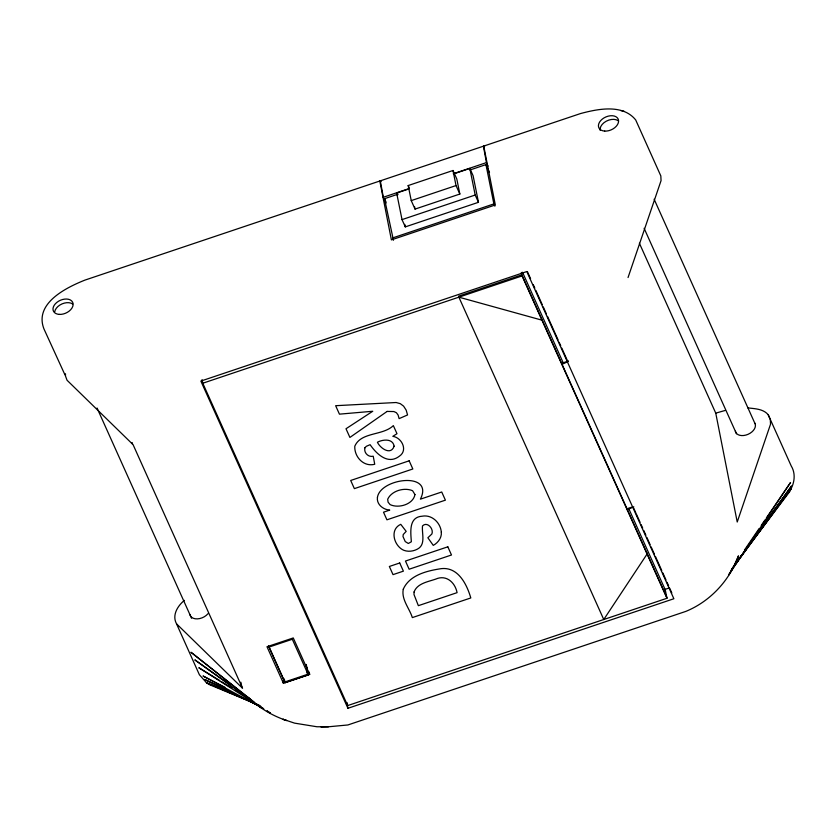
<?xml version="1.0" encoding="UTF-8"?>
<svg xmlns="http://www.w3.org/2000/svg" width="836" height="836" viewBox="0 0 836 836"><rect width="100%" height="100%" fill="white"/><g stroke="black" fill="none" stroke-linecap="round" stroke-linejoin="round"><path stroke-width="1.25" d="M65.49 373.786L65.469 375.991L67.058 380.255L133.081 444.668L242.555 688.258L176.532 623.823C171.788 615.244 177.671 605.828 184.401 600.363M628.045 277.542L661.057 180.628L660.827 175.915L635.705 119.956C622.695 103.748 597.855 108.931 580.508 113.56L484.054 145.976M744.416 550.109L759.057 528.655M761.251 525.436L764.909 520.065M766.372 517.923L790.532 482.518L728.658 574.98L734.311 565.199L738.491 555.846C729.504 580.539 710.245 601.418 685.792 611.409L347.88 724.969L328.391 726.787L316.959 726.766L294.544 723.13L282.944 719.242L286.591 720.559C274.386 716.41 262.859 710.182 253.183 701.613L190.953 652.247L254.207 702.177M733.809 566.411L791.514 486.009L735.534 563.861M731.751 569.117L734.018 565.962M731.166 570.256L791.086 488.715C794.785 481.63 795.506 472.883 791.19 465.892L768.19 414.719C763.258 408.825 754.887 408.762 747.854 407.895M733.6 566.348L749.913 544.32M751.47 542.219L791.086 488.715L789.769 491.547L735.116 563.997M568.417 361.382L561.834 364.391L561.625 363.336L568.49 361.016M633.782 506.804L627.199 509.814L626.979 508.748L631.702 507.201M380.119 180.91L84.938 280.102C66.117 287.615 33.91 303.437 43.984 328.997L65.02 374.988M380.62 180.743L483.72 146.091M408.198 185.55L452.997 170.492L456.801 178.977L459.842 194.046L415.043 209.094L411.239 200.609L408.198 185.55L409.149 187.672M385.981 203.148L383.327 197.254L409.107 188.591M453.29 173.742L486.437 162.602L483.459 146.415A12.362 1.379 71.4 0 1 484.253 146.561M453.979 173.773L469.832 168.454L473.103 175.717L478.464 202.302L405.293 226.89L402.022 219.617L396.661 193.043L408.856 188.936M393.453 240.256L384.508 198.707L398.124 194.13M469.874 170.021L485.956 164.608L489.509 172.529M411.239 200.609L456.028 185.561L452.997 170.492M402.022 219.617L475.193 195.028L469.832 168.454M392.439 237.999L493.877 203.911L485.956 164.608M628.902 508.957L665.257 589.84L666.961 598.273L347.661 705.584L202.782 383.233L522.072 275.932L521.361 272.431M269.035 647.085L292.318 639.258M306.812 672.928L309.195 672.123L309.665 674.422L283.383 683.221L266.987 646.74L293.269 637.941L309.665 674.422M268.711 646.353L285.045 682.709L308.327 674.892L306.227 664.484M664.097 589.693L669.03 588.032M347.922 708.291L673.868 598.743L526.805 271.554L200.859 381.08L347.922 708.291L346.762 702.512M639.383 243.234L715.752 413.141L725.449 410.371M328.391 726.787L321.024 726.996M624.043 111.272L620.678 110.509M666.752 597.238L521.863 274.866L458.671 296.132L458.88 297.167L541.958 320.167L541.738 319.101M258.251 704.894L208.812 684.391L206.398 682.646L199.396 674.756L176.532 623.823M252.859 702.271L206.398 682.646L257.634 704.748M227.058 689.731L204.538 679.449L260.404 706.545M224.926 687.286L203.012 675.99L263.35 708.531M219.774 680.567L198.822 667.724L263.779 708.959M221.979 681.915L231.906 687.997M235.209 690.024L237.414 691.382M267.081 711.06L270.383 713.16L267.186 710.903M229.952 684.642L194.84 659.886L261.344 707.82L256.244 703.787M235.271 688.394L239.524 691.403M246.975 696.649L250.163 698.906M258.679 704.905L260.801 706.41M654.128 199.219L755.033 423.695M644.117 228.291L736.474 433.759M486.437 162.602L488.025 166.145M527.401 271.595L530.567 278.66M533.222 284.553L534.81 288.086M535.866 290.437L542.219 304.576M543.275 306.927L546.451 313.991M547.507 316.353L558.093 339.907M559.159 342.258L560.747 345.79M561.802 348.142L567.111 359.971M633.688 508.079L635.82 512.813M636.342 513.994L640.052 522.239M641.107 524.59L642.696 528.133M643.762 530.484L645.873 535.197M646.939 537.548L650.105 544.612M651.171 546.974L654.348 554.038M655.403 556.389L661.757 570.528M662.812 572.879L665.989 579.944M667.044 582.305L668.633 585.837M669.699 588.189L671.81 592.902M493.877 203.911L494.891 206.168M522.51 272.254L563.14 362.657M522.072 275.932L666.961 598.273M475.193 195.028L478.464 202.302M456.028 185.561L459.842 194.046M458.88 297.167L603.759 619.518L647.074 554.049L646.865 552.983M396.661 193.043L397.591 195.112M384.508 198.707L386.033 202.093M291.983 638.537L308.327 674.892M268.523 645.779L284.407 681.121M97.06 408.031L191.548 618.253M768.19 414.719L770.301 419.494L770.531 424.207L737.227 522.019L715.752 413.141M241.97 687.683L240.852 682.186M414.541 206.586L415.043 209.094M404.781 224.361L405.293 226.89M383.327 197.254L380.349 181.067A12.362 1.379 71.4 0 1 381.143 181.213M347.18 703.17L347.661 705.584M306.049 664.495L308.003 674.161L284.721 681.988L284.23 679.574M284.282 678.926L285.045 682.709M282.923 680.953L283.383 683.221M202.051 379.617L202.782 383.233M132.213 442.61L132.496 444.104M600.175 130.406A10.596 6.97 -24.2 0 1 606.215 121.22A10.596 6.97 -24.2 0 1 618.097 120.677M54.695 311.797A10.596 6.97 -24.2 0 1 62 303.917A10.596 6.97 -24.2 0 1 72.638 303.98M207.965 613.718A10.596 6.97 -24.2 0 1 197.39 618.88A10.596 6.97 -24.2 0 1 189.939 614.544M484.587 146.446A12.362 1.379 71.4 0 0 483.783 146.3L495.33 204.956L391.394 239.89L379.847 181.234A12.362 1.379 71.4 0 1 380.652 181.381M754.636 422.859A10.596 6.97 -24.2 0 1 748.042 434.323A10.596 6.97 -24.2 0 1 735.377 431.24M377.433 497.441C376.451 504.474 383.285 509.657 389.733 510.106L383.505 512.196L386.932 519.814L445.4 500.158L441.732 491.996L420.393 499.165C434.427 471.19 380.181 478.056 377.433 497.441M441.324 532.156C441.878 537.788 438.012 542.794 433.267 545.385L427.875 537.767L431.888 533.974C433.978 528.875 427.154 521.089 422.504 525.928C421.637 533.598 426.161 544.717 417.31 549.179C413.203 551.332 408.25 551.959 403.861 550.318C394.101 546.232 389.168 529.543 400.757 524.329L406.181 531.372L403.234 534.528L402.994 536.534L405.241 541.571L408.313 543.473L411.354 541.78C410.685 532.208 408.574 517.129 422.065 516.22C431.836 514.286 440.541 522.719 441.324 532.156M414.06 592.003L414.008 594.553L418.355 605.672L457.083 592.651C455.087 582.42 446.267 574.395 435.713 579.108C428.053 581.793 417.216 583.319 414.06 592.003M414.959 494.567C413.172 504.453 398.532 508.696 390.099 504.599L388.071 502.133L387.695 499.217C391.582 490.763 404.269 487.106 412.576 490.722L414.959 494.567M403.276 589.202C401.186 599.485 409.473 608.305 412.336 617.595L470.804 597.949C466.613 583.507 457.271 565.282 439.109 568.992C425.67 571.155 409.232 575.586 403.276 589.202M364.914 447.782C363.608 452.673 368.248 457.48 373.232 456.237L374.727 464.262C363.618 467.188 354.224 456.811 354.788 446.205C361.079 431.721 382.689 435.901 393.348 425.618L396.985 433.696L392.836 436.329C401.782 437.625 408.156 450.311 399.451 456.132C387.935 465.171 376.555 453.969 370.108 444.7L366.356 446.299L364.914 447.782M394.111 446.173C390.924 455.819 380.192 448.263 377.412 442.244C382.731 439.37 392.857 438.263 394.111 446.173M387.11 411.427L349.908 437.437L346 428.753L372.751 411.26L339.437 414.154L335.644 405.7L396.139 402.513L400.319 403.683L403.61 406.16L406.16 410.1L407.56 414.949L399.117 418.627L398.082 414.99L396.389 412.712L393.892 411.552L387.11 411.427M409.17 460.814L350.692 480.47L354.37 488.632L412.838 468.986L409.17 460.814M399.723 562.983L389.357 566.474L393.024 574.635L403.391 571.155L399.723 562.983M447.824 546.817L405.47 561.05L409.138 569.222L451.492 554.989L447.824 546.817M59.283 314.399A10.596 6.97 -24.2 0 0 73.035 303.363A10.596 6.97 -24.2 0 0 56.858 302.392A10.596 6.97 -24.2 0 0 59.283 314.399M604.741 131.095A10.596 6.97 -24.2 0 0 618.494 120.06A10.596 6.97 -24.2 0 0 602.317 119.078A10.596 6.97 -24.2 0 0 604.741 131.095"/></g></svg>
